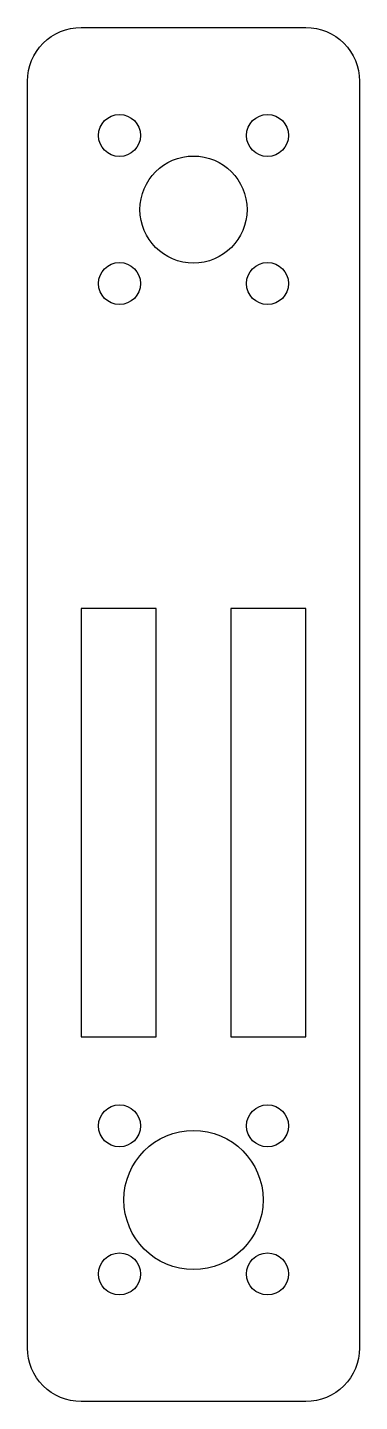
# Model space of a CAD drawing. Header units: millimetres. Extents: x -15 to 16, y -64 to 64.
import ezdxf

# ---------------------------------------------------------------- set-up
doc = ezdxf.new("R2010")
doc.units = ezdxf.units.MM
doc.layers.get('0').update_dxf_attribs({"linetype": 'CONTINUOUS'})

msp = doc.modelspace()

# ---------------------------------------------------------------- linework, layer by layer
msp.add_lwpolyline([(15.5, -59.17, -0.414214), (10.5, -64.17), (-10.5, -64.17, -0.414214), (-15.5, -59.17), (-15.5, 59.16, -0.414214), (-10.5, 64.16), (10.5, 64.16, -0.414214), (15.5, 59.16)], format="xyb", close=True)
for points in [[(-10.5, -30.1), (-3.5, -30.1), (-3.5, 9.9), (-10.5, 9.9)], [(10.5, -30.1), (10.5, 9.9), (3.5, 9.9), (3.5, -30.1)]]:
    msp.add_lwpolyline(points, close=True)
for centre, radius in [((-6.91, 54.08), 1.96), ((6.91, 54.08), 1.96), ((0, 47.16), 5), ((-6.91, 40.25), 1.96), ((6.91, 40.25), 1.96), ((-6.91, -38.42), 1.96), ((6.91, -38.42), 1.96), ((0, -45.34), 6.5), ((-6.91, -52.25), 1.96), ((6.91, -52.25), 1.96)]:
    msp.add_circle(centre, radius)

doc.saveas('drawing.dxf')
